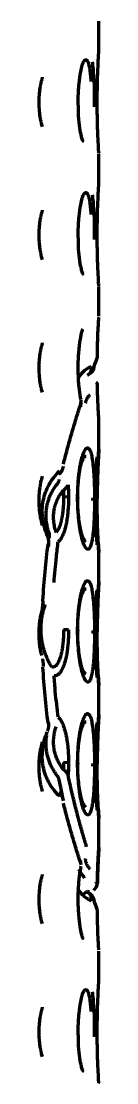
# Model space of a CAD drawing. Header units: inches. Extents: x -3022 to 7311, y 343 to 5680.
# Drawn here: x 822.08 to 823.66, y 3002.96 to 3030.93 of the extents above; entities that cross this region are included whole.
import ezdxf

# ---------------------------------------------------------------- set-up
doc = ezdxf.new("R2010")
doc.units = ezdxf.units.IN

msp = doc.modelspace()

# ---------------------------------------------------------------- linework, layer by layer
at = {"linetype": 'Continuous', "lineweight": 70}
for p, q in [((823.658, 3030.16), (823.658, 3030.931)), ((823.656, 3030.122), (823.658, 3030.16)), ((823.656, 3030.116), (823.657, 3030.128)), ((823.658, 3026.66), (823.658, 3027.431)), ((823.656, 3026.622), (823.658, 3026.66)), ((823.656, 3026.616), (823.657, 3026.628)), ((823.658, 3023.16), (823.658, 3023.931)), ((823.56, 3021.904), (823.616, 3022.062)), ((823.526, 3021.776), (823.53, 3021.786)), ((823.529, 3021.784), (823.543, 3021.87)), ((823.174, 3020.779), (823.199, 3020.89)), ((823.179, 3020.778), (823.185, 3020.854)), ((823.185, 3020.854), (823.188, 3020.948)), ((823.656, 3020.456), (823.656, 3020.473)), ((823.658, 3019.659), (823.658, 3020.43)), ((823.657, 3019.639), (823.658, 3019.659)), ((822.608, 3018.992), (822.622, 3019.081)), ((822.859, 3018.392), (822.728, 3018.396)), ((823.543, 3018.332), (823.463, 3018.336)), ((822.306, 3017.373), (822.299, 3017.383)), ((822.338, 3017.13), (822.323, 3017.164)), ((823.658, 3016.93), (823.657, 3016.951)), ((823.658, 3016.16), (823.658, 3016.93)), ((823.657, 3016.14), (823.658, 3016.16)), ((822.859, 3014.893), (822.728, 3014.896)), ((823.543, 3014.833), (823.463, 3014.836)), ((823.658, 3013.431), (823.657, 3013.451)), ((823.658, 3012.66), (823.658, 3013.431)), ((822.323, 3012.427), (822.338, 3012.46)), ((823.657, 3012.64), (823.658, 3012.66)), ((822.859, 3011.393), (822.728, 3011.397)), ((823.543, 3011.333), (823.463, 3011.337)), ((822.622, 3010.509), (822.608, 3010.599)), ((823.658, 3009.931), (823.657, 3009.952)), ((823.658, 3009.161), (823.658, 3009.931)), ((823.656, 3009.118), (823.655, 3009.106)), ((823.656, 3009.118), (823.656, 3009.141)), ((823.194, 3008.705), (823.174, 3008.812)), ((823.185, 3008.737), (823.179, 3008.813)), ((823.229, 3008.429), (823.129, 3008.579)), ((823.183, 3008.644), (823.19, 3008.673)), ((823.332, 3007.991), (823.218, 3007.903)), ((823.543, 3007.72), (823.53, 3007.805)), ((823.616, 3007.529), (823.56, 3007.686)), ((823.658, 3005.66), (823.658, 3006.431)), ((823.656, 3005.622), (823.658, 3005.66)), ((823.656, 3005.616), (823.657, 3005.628))]:
    msp.add_line(p, q, dxfattribs=at)
for centre, major_axis, ratio, start_param, end_param in [((823.254, 3021.837), (-0.106, 0.227), 0.805237, 3.143468, 4.33809), ((822.614, 3018.374), (0.5, 0), 0.017627, 6.047334, 6.523539), ((822.614, 3014.875), (0.5, 0), 0.017627, 6.047334, 6.523539), ((822.614, 3011.375), (0.5, 0), 0.017627, 6.047334, 6.523539), ((823.369, 3008.231), (0.233, 0.089), 0.984795, 5.022581, 5.910956), ((823.254, 3007.754), (-0.106, -0.227), 0.805237, 1.945096, 3.138722)]:
    msp.add_ellipse(centre, major_axis=major_axis, ratio=ratio, start_param=start_param, end_param=end_param, dxfattribs=at)
for points, knots in [([(823.657, 3027.463), (823.657, 3027.463), (823.656, 3027.467), (823.654, 3027.503), (823.645, 3027.662), (823.629, 3027.992), (823.616, 3028.444), (823.614, 3028.961), (823.624, 3029.452), (823.64, 3029.839), (823.651, 3030.039), (823.655, 3030.105), (823.656, 3030.115), (823.656, 3030.116)], [0, 0, 0, 0, 0.010183, 0.070351, 0.180646, 0.300593, 0.425928, 0.557827, 0.693585, 0.815302, 0.931069, 0.992468, 1, 1, 1, 1]), ([(823.12, 3028.646), (823.116, 3028.714), (823.11, 3028.929), (823.131, 3029.276), (823.173, 3029.588), (823.214, 3029.76), (823.235, 3029.819), (823.239, 3029.826), (823.239, 3029.826)], [0, 0, 0, 0, 0.131178, 0.418189, 0.657493, 0.839491, 0.956498, 1, 1, 1, 1]), ([(823.236, 3029.82), (823.237, 3029.822), (823.238, 3029.824), (823.252, 3029.856), (823.264, 3029.878), (823.284, 3029.901), (823.29, 3029.907), (823.303, 3029.914), (823.309, 3029.916), (823.319, 3029.916), (823.322, 3029.916), (823.328, 3029.914), (823.331, 3029.912), (823.34, 3029.906), (823.351, 3029.895), (823.362, 3029.876), (823.37, 3029.859), (823.372, 3029.852), (823.377, 3029.839), (823.38, 3029.832), (823.391, 3029.795), (823.4, 3029.759), (823.41, 3029.706), (823.412, 3029.695), (823.415, 3029.673), (823.417, 3029.661), (823.422, 3029.625), (823.425, 3029.6), (823.434, 3029.521), (823.44, 3029.464), (823.445, 3029.388), (823.446, 3029.373), (823.447, 3029.352), (823.448, 3029.348), (823.448, 3029.343)], [0, 0, 0, 0, 0.008591, 0.008591, 0.143881, 0.143881, 0.211527, 0.211527, 0.279172, 0.279172, 0.312995, 0.312995, 0.346817, 0.346817, 0.414463, 0.482108, 0.482108, 0.51593, 0.51593, 0.549753, 0.549753, 0.685044, 0.685044, 0.718866, 0.718866, 0.752689, 0.752689, 0.820334, 0.820334, 0.955625, 0.955625, 0.989447, 0.989447, 1, 1, 1, 1]), ([(822.085, 3028.795), (822.085, 3028.827), (822.085, 3028.859), (822.088, 3028.923), (822.089, 3028.955), (822.096, 3029.048), (822.103, 3029.109), (822.116, 3029.198), (822.121, 3029.227), (822.132, 3029.285), (822.144, 3029.34), (822.158, 3029.392), (822.169, 3029.43), (822.173, 3029.442), (822.176, 3029.454)], [0, 0, 0, 0, 0.133672, 0.133672, 0.267344, 0.267344, 0.534688, 0.534688, 0.66836, 0.66836, 0.802032, 0.935704, 0.935704, 1, 1, 1, 1]), ([(823.543, 3028.677), (823.544, 3028.724), (823.549, 3028.96), (823.545, 3029.254), (823.528, 3029.44), (823.525, 3029.464)], [0, 0, 0, 0, 0.175328, 0.891133, 1, 1, 1, 1]), ([(822.173, 3028.148), (822.163, 3028.181), (822.153, 3028.215), (822.141, 3028.265), (822.138, 3028.279), (822.132, 3028.307), (822.129, 3028.321), (822.121, 3028.364), (822.116, 3028.393), (822.103, 3028.482), (822.096, 3028.542), (822.089, 3028.636), (822.088, 3028.668), (822.085, 3028.732), (822.085, 3028.763), (822.085, 3028.795)], [0, 0, 0, 0, 0.182784, 0.182784, 0.250885, 0.250885, 0.318987, 0.318987, 0.455189, 0.455189, 0.727595, 0.727595, 0.863797, 0.863797, 1, 1, 1, 1]), ([(823.237, 3027.768), (823.237, 3027.768), (823.238, 3027.767), (823.222, 3027.808), (823.194, 3027.909), (823.155, 3028.12), (823.125, 3028.382), (823.12, 3028.572), (823.12, 3028.646)], [0, 0, 0, 0, 0.016778, 0.130118, 0.295745, 0.532032, 0.825813, 1, 1, 1, 1]), ([(823.236, 3026.32), (823.237, 3026.322), (823.238, 3026.324), (823.252, 3026.356), (823.264, 3026.378), (823.284, 3026.401), (823.29, 3026.407), (823.303, 3026.414), (823.309, 3026.416), (823.319, 3026.416), (823.322, 3026.416), (823.328, 3026.414), (823.331, 3026.412), (823.34, 3026.406), (823.351, 3026.395), (823.362, 3026.376), (823.37, 3026.359), (823.372, 3026.352), (823.377, 3026.339), (823.38, 3026.332), (823.391, 3026.295), (823.4, 3026.259), (823.41, 3026.206), (823.412, 3026.195), (823.415, 3026.173), (823.417, 3026.161), (823.422, 3026.125), (823.425, 3026.1), (823.434, 3026.021), (823.44, 3025.964), (823.445, 3025.888), (823.446, 3025.873), (823.447, 3025.852), (823.448, 3025.848), (823.448, 3025.843)], [0, 0, 0, 0, 0.008591, 0.008591, 0.143881, 0.143881, 0.211527, 0.211527, 0.279172, 0.279172, 0.312995, 0.312995, 0.346817, 0.346817, 0.414463, 0.482108, 0.482108, 0.51593, 0.51593, 0.549753, 0.549753, 0.685044, 0.685044, 0.718866, 0.718866, 0.752689, 0.752689, 0.820334, 0.820334, 0.955625, 0.955625, 0.989447, 0.989447, 1, 1, 1, 1]), ([(823.657, 3023.963), (823.657, 3023.963), (823.656, 3023.967), (823.654, 3024.003), (823.645, 3024.162), (823.629, 3024.492), (823.616, 3024.944), (823.614, 3025.461), (823.624, 3025.952), (823.64, 3026.339), (823.651, 3026.539), (823.655, 3026.605), (823.656, 3026.615), (823.656, 3026.616)], [0, 0, 0, 0, 0.010183, 0.070351, 0.180646, 0.300593, 0.425928, 0.557826, 0.693584, 0.815302, 0.931069, 0.992468, 1, 1, 1, 1]), ([(823.12, 3025.146), (823.116, 3025.214), (823.11, 3025.429), (823.131, 3025.776), (823.173, 3026.088), (823.214, 3026.26), (823.235, 3026.319), (823.239, 3026.326), (823.239, 3026.326)], [0, 0, 0, 0, 0.131178, 0.418189, 0.657493, 0.839491, 0.956498, 1, 1, 1, 1]), ([(822.085, 3025.295), (822.085, 3025.327), (822.085, 3025.359), (822.088, 3025.423), (822.089, 3025.455), (822.096, 3025.548), (822.103, 3025.609), (822.116, 3025.698), (822.121, 3025.727), (822.132, 3025.785), (822.144, 3025.84), (822.158, 3025.892), (822.169, 3025.93), (822.173, 3025.942), (822.176, 3025.954)], [0, 0, 0, 0, 0.133672, 0.133672, 0.267344, 0.267344, 0.534688, 0.534688, 0.66836, 0.66836, 0.802032, 0.935704, 0.935704, 1, 1, 1, 1]), ([(823.543, 3025.177), (823.544, 3025.224), (823.549, 3025.46), (823.545, 3025.754), (823.528, 3025.94), (823.525, 3025.964)], [0, 0, 0, 0, 0.175328, 0.891133, 1, 1, 1, 1]), ([(822.173, 3024.648), (822.163, 3024.681), (822.153, 3024.715), (822.141, 3024.765), (822.138, 3024.779), (822.132, 3024.807), (822.129, 3024.821), (822.121, 3024.864), (822.116, 3024.893), (822.103, 3024.982), (822.096, 3025.042), (822.089, 3025.136), (822.088, 3025.168), (822.085, 3025.232), (822.085, 3025.263), (822.085, 3025.295)], [0, 0, 0, 0, 0.182784, 0.182784, 0.250885, 0.250885, 0.318987, 0.318987, 0.455189, 0.455189, 0.727595, 0.727595, 0.863797, 0.863797, 1, 1, 1, 1]), ([(823.237, 3024.268), (823.237, 3024.268), (823.238, 3024.267), (823.222, 3024.308), (823.194, 3024.409), (823.155, 3024.62), (823.125, 3024.882), (823.12, 3025.072), (823.12, 3025.146)], [0, 0, 0, 0, 0.016778, 0.130118, 0.295745, 0.532032, 0.825813, 1, 1, 1, 1]), ([(823.619, 3022.075), (823.619, 3022.168), (823.622, 3022.427), (823.637, 3022.78), (823.652, 3023.05), (823.656, 3023.123), (823.657, 3023.128), (823.657, 3023.128)], [0, 0, 0, 0, 0.157602, 0.463004, 0.724495, 0.976309, 1, 1, 1, 1]), ([(823.188, 3020.953), (823.183, 3020.974), (823.164, 3021.066), (823.131, 3021.314), (823.109, 3021.698), (823.118, 3022.122), (823.156, 3022.481), (823.198, 3022.703), (823.23, 3022.804), (823.235, 3022.817), (823.236, 3022.818)], [0, 0, 0, 0, 0.045905, 0.189694, 0.363312, 0.553981, 0.726181, 0.86726, 0.961201, 1, 1, 1, 1]), ([(822.085, 3021.795), (822.085, 3021.827), (822.085, 3021.859), (822.088, 3021.923), (822.089, 3021.955), (822.096, 3022.048), (822.103, 3022.109), (822.116, 3022.198), (822.121, 3022.227), (822.132, 3022.285), (822.144, 3022.34), (822.158, 3022.392), (822.169, 3022.43), (822.173, 3022.442), (822.176, 3022.454)], [0, 0, 0, 0, 0.133672, 0.133672, 0.267344, 0.267344, 0.534688, 0.534688, 0.66836, 0.66836, 0.802032, 0.935704, 0.935704, 1, 1, 1, 1]), ([(822.173, 3021.148), (822.163, 3021.181), (822.153, 3021.215), (822.141, 3021.265), (822.138, 3021.279), (822.132, 3021.307), (822.129, 3021.321), (822.121, 3021.364), (822.116, 3021.393), (822.103, 3021.482), (822.096, 3021.542), (822.089, 3021.636), (822.088, 3021.668), (822.085, 3021.732), (822.085, 3021.763), (822.085, 3021.795)], [0, 0, 0, 0, 0.182784, 0.182784, 0.250885, 0.250885, 0.318987, 0.318987, 0.455189, 0.455189, 0.727595, 0.727595, 0.863797, 0.863797, 1, 1, 1, 1]), ([(823.389, 3021.795), (823.35, 3021.774), (823.28, 3021.727), (823.225, 3021.675), (823.176, 3021.619), (823.155, 3021.59), (823.132, 3021.548), (823.127, 3021.538), (823.123, 3021.527)], [0, 0, 0, 0, 0.300967, 0.601934, 0.601934, 0.902901, 0.902901, 1, 1, 1, 1]), ([(823.36, 3021.612), (823.399, 3021.627), (823.458, 3021.67), (823.518, 3021.74), (823.527, 3021.781), (823.527, 3021.784)], [0, 0, 0, 0, 0.512303, 0.960909, 1, 1, 1, 1]), ([(823.619, 3021.36), (823.621, 3021.369), (823.619, 3021.378), (823.606, 3021.396), (823.595, 3021.405), (823.58, 3021.413)], [0, 0, 0, 0, 0.5, 0.5, 1, 1, 1, 1]), ([(823.31, 3020.871), (823.311, 3020.881), (823.315, 3020.9), (823.322, 3020.927), (823.332, 3020.954), (823.344, 3020.981), (823.36, 3021.008), (823.378, 3021.034), (823.4, 3021.062), (823.42, 3021.082), (823.432, 3021.092)], [0, 0, 0, 0, 0.116141, 0.242406, 0.368672, 0.494938, 0.621203, 0.747469, 0.873734, 1, 1, 1, 1]), ([(822.725, 3019.26), (822.763, 3019.415), (822.802, 3019.564), (822.88, 3019.852), (822.919, 3019.99), (822.997, 3020.255), (823.035, 3020.383), (823.111, 3020.626), (823.148, 3020.743), (823.185, 3020.854)], [0, 0, 0, 0, 0.25, 0.25, 0.5, 0.5, 0.75, 0.75, 1, 1, 1, 1]), ([(823.1, 3018.372), (823.1, 3018.439), (823.102, 3018.565), (823.113, 3018.742), (823.127, 3018.894), (823.145, 3019.023), (823.163, 3019.13), (823.183, 3019.219), (823.203, 3019.294), (823.224, 3019.358), (823.247, 3019.411), (823.272, 3019.452), (823.298, 3019.476), (823.316, 3019.476), (823.325, 3019.472)], [0, 0, 0, 0, 0.112939, 0.215615, 0.309371, 0.394326, 0.471392, 0.542688, 0.610889, 0.678886, 0.749794, 0.827127, 0.914304, 1, 1, 1, 1]), ([(823.612, 3017.14), (823.612, 3017.141), (823.611, 3017.147), (823.61, 3017.173), (823.608, 3017.214), (823.604, 3017.277), (823.599, 3017.368), (823.593, 3017.491), (823.587, 3017.652), (823.581, 3017.852), (823.577, 3018.082), (823.575, 3018.321), (823.577, 3018.547), (823.58, 3018.746), (823.585, 3018.914), (823.59, 3019.051), (823.595, 3019.161), (823.6, 3019.249), (823.603, 3019.319), (823.607, 3019.374), (823.609, 3019.417), (823.611, 3019.445), (823.612, 3019.451), (823.612, 3019.45)], [0, 0, 0, 0, 0.035577, 0.070767, 0.107588, 0.147818, 0.19302, 0.244139, 0.301462, 0.365082, 0.433921, 0.50331, 0.568325, 0.62726, 0.680168, 0.727466, 0.769848, 0.808419, 0.844688, 0.880238, 0.916786, 0.956232, 1, 1, 1, 1]), ([(822.175, 3017.643), (822.167, 3017.666), (822.161, 3017.689), (822.151, 3017.727), (822.147, 3017.742), (822.14, 3017.771), (822.137, 3017.786), (822.121, 3017.862), (822.111, 3017.924), (822.101, 3018.006), (822.099, 3018.023), (822.096, 3018.056), (822.094, 3018.073), (822.09, 3018.124), (822.086, 3018.191), (822.085, 3018.26), (822.085, 3018.329), (822.085, 3018.363), (822.089, 3018.466), (822.095, 3018.533), (822.106, 3018.63), (822.111, 3018.663), (822.121, 3018.726), (822.127, 3018.757), (822.145, 3018.843), (822.158, 3018.896), (822.174, 3018.945)], [0, 0, 0, 0, 0.062236, 0.062236, 0.098695, 0.098695, 0.135154, 0.135154, 0.28099, 0.28099, 0.317449, 0.317449, 0.353908, 0.353908, 0.426827, 0.499745, 0.499745, 0.572663, 0.572663, 0.718499, 0.718499, 0.791418, 0.791418, 0.864336, 0.864336, 1, 1, 1, 1]), ([(822.299, 3017.383), (822.268, 3017.458), (822.242, 3017.535), (822.202, 3017.688), (822.187, 3017.765), (822.176, 3017.863), (822.174, 3017.882), (822.171, 3017.921), (822.17, 3017.941), (822.167, 3017.999), (822.167, 3018.038), (822.171, 3018.153), (822.18, 3018.229), (822.202, 3018.341), (822.21, 3018.378), (822.23, 3018.451), (822.242, 3018.486), (822.28, 3018.591), (822.31, 3018.659), (822.364, 3018.757), (822.384, 3018.789), (822.425, 3018.852), (822.447, 3018.882), (822.516, 3018.972), (822.566, 3019.028), (822.622, 3019.081)], [0, 0, 0, 0, 0.125, 0.125, 0.25, 0.25, 0.28125, 0.28125, 0.3125, 0.3125, 0.375, 0.375, 0.5, 0.5, 0.5625, 0.5625, 0.625, 0.625, 0.75, 0.75, 0.8125, 0.8125, 0.875, 0.875, 1, 1, 1, 1]), ([(823.306, 3017.236), (823.305, 3017.236), (823.292, 3017.242), (823.266, 3017.27), (823.228, 3017.35), (823.19, 3017.477), (823.154, 3017.651), (823.124, 3017.866), (823.104, 3018.112), (823.1, 3018.286), (823.1, 3018.372)], [0, 0, 0, 0, 0.013836, 0.130791, 0.257682, 0.39306, 0.534417, 0.68531, 0.844122, 1, 1, 1, 1]), ([(822.185, 3015.673), (822.198, 3015.929), (822.216, 3016.18), (822.263, 3016.677), (822.291, 3016.922), (822.323, 3017.164)], [0, 0, 0, 0, 0.5, 0.5, 1, 1, 1, 1]), ([(822.332, 3017.098), (822.339, 3017.131), (822.346, 3017.22), (822.335, 3017.318), (822.306, 3017.37), (822.305, 3017.373)], [0, 0, 0, 0, 0.358046, 0.966022, 1, 1, 1, 1]), ([(823.641, 3017.208), (823.641, 3017.208), (823.643, 3017.166), (823.647, 3017.093), (823.652, 3017.016), (823.655, 3016.967), (823.657, 3016.936), (823.658, 3016.929), (823.658, 3016.93)], [0, 0, 0, 0, 0.000063, 0.20005, 0.400038, 0.600025, 0.800013, 1, 1, 1, 1]), ([(823.1, 3014.873), (823.1, 3014.939), (823.102, 3015.066), (823.113, 3015.242), (823.127, 3015.394), (823.145, 3015.523), (823.163, 3015.63), (823.183, 3015.72), (823.203, 3015.795), (823.224, 3015.859), (823.247, 3015.912), (823.272, 3015.953), (823.298, 3015.976), (823.316, 3015.977), (823.325, 3015.973)], [0, 0, 0, 0, 0.112939, 0.215615, 0.309371, 0.394326, 0.471392, 0.542688, 0.610889, 0.678886, 0.749794, 0.827127, 0.914304, 1, 1, 1, 1]), ([(823.612, 3013.641), (823.612, 3013.641), (823.611, 3013.648), (823.61, 3013.673), (823.608, 3013.715), (823.604, 3013.778), (823.599, 3013.868), (823.593, 3013.992), (823.587, 3014.153), (823.581, 3014.353), (823.577, 3014.582), (823.575, 3014.821), (823.577, 3015.048), (823.58, 3015.247), (823.585, 3015.414), (823.59, 3015.551), (823.595, 3015.661), (823.6, 3015.749), (823.603, 3015.819), (823.607, 3015.875), (823.609, 3015.917), (823.611, 3015.945), (823.612, 3015.951), (823.612, 3015.95)], [0, 0, 0, 0, 0.035577, 0.070767, 0.107588, 0.147818, 0.19302, 0.244139, 0.301462, 0.365082, 0.433921, 0.50331, 0.568325, 0.62726, 0.680168, 0.727466, 0.769848, 0.808419, 0.844688, 0.880238, 0.916786, 0.956232, 1, 1, 1, 1]), ([(822.136, 3014.915), (822.136, 3014.923), (822.136, 3014.938), (822.136, 3014.96), (822.137, 3014.982), (822.138, 3015.003), (822.139, 3015.024), (822.14, 3015.045), (822.142, 3015.066), (822.144, 3015.088), (822.146, 3015.11), (822.149, 3015.135), (822.152, 3015.164), (822.157, 3015.197), (822.162, 3015.233), (822.169, 3015.271), (822.177, 3015.311), (822.187, 3015.353), (822.197, 3015.397), (822.21, 3015.444), (822.225, 3015.494), (822.239, 3015.536), (822.248, 3015.56), (822.25, 3015.565)], [0, 0, 0, 0, 0.049311, 0.098621, 0.147932, 0.197243, 0.246553, 0.295864, 0.345175, 0.394485, 0.443796, 0.493107, 0.542417, 0.591728, 0.641038, 0.690349, 0.73966, 0.78897, 0.838281, 0.887592, 0.936902, 0.986213, 1, 1, 1, 1]), ([(822.152, 3015.369), (822.166, 3015.418), (822.176, 3015.468), (822.188, 3015.569), (822.19, 3015.621), (822.185, 3015.673)], [0, 0, 0, 0, 0.5, 0.5, 1, 1, 1, 1]), ([(822.152, 3014.222), (822.147, 3014.243), (822.142, 3014.265), (822.132, 3014.309), (822.127, 3014.331), (822.115, 3014.4), (822.108, 3014.447), (822.099, 3014.519), (822.097, 3014.544), (822.092, 3014.593), (822.091, 3014.618), (822.086, 3014.693), (822.085, 3014.744), (822.085, 3014.82), (822.085, 3014.846), (822.087, 3014.896), (822.088, 3014.922), (822.092, 3014.997), (822.096, 3015.046), (822.105, 3015.119), (822.108, 3015.143), (822.115, 3015.191), (822.119, 3015.214), (822.132, 3015.283), (822.141, 3015.327), (822.152, 3015.369)], [0, 0, 0, 0, 0.0625, 0.0625, 0.125, 0.125, 0.25, 0.25, 0.3125, 0.3125, 0.375, 0.375, 0.5, 0.5, 0.5625, 0.5625, 0.625, 0.625, 0.75, 0.75, 0.8125, 0.8125, 0.875, 0.875, 1, 1, 1, 1]), ([(823.306, 3013.736), (823.305, 3013.737), (823.292, 3013.743), (823.266, 3013.77), (823.228, 3013.851), (823.19, 3013.978), (823.154, 3014.151), (823.124, 3014.367), (823.104, 3014.613), (823.1, 3014.787), (823.1, 3014.873)], [0, 0, 0, 0, 0.013836, 0.130791, 0.257682, 0.39306, 0.534417, 0.68531, 0.844122, 1, 1, 1, 1]), ([(822.323, 3012.427), (822.291, 3012.669), (822.263, 3012.914), (822.216, 3013.41), (822.198, 3013.662), (822.185, 3013.917)], [0, 0, 0, 0, 0.5, 0.5, 1, 1, 1, 1]), ([(823.1, 3011.373), (823.1, 3011.44), (823.102, 3011.566), (823.113, 3011.743), (823.127, 3011.895), (823.145, 3012.024), (823.163, 3012.131), (823.183, 3012.22), (823.203, 3012.296), (823.224, 3012.359), (823.247, 3012.412), (823.272, 3012.454), (823.298, 3012.477), (823.316, 3012.477), (823.325, 3012.474)], [0, 0, 0, 0, 0.112939, 0.215615, 0.309371, 0.394326, 0.471392, 0.542688, 0.610889, 0.678886, 0.749794, 0.827127, 0.914304, 1, 1, 1, 1]), ([(823.612, 3010.141), (823.612, 3010.142), (823.611, 3010.148), (823.61, 3010.174), (823.608, 3010.216), (823.604, 3010.279), (823.599, 3010.369), (823.593, 3010.492), (823.587, 3010.653), (823.581, 3010.853), (823.577, 3011.083), (823.575, 3011.322), (823.577, 3011.548), (823.58, 3011.747), (823.585, 3011.915), (823.59, 3012.052), (823.595, 3012.162), (823.6, 3012.25), (823.603, 3012.32), (823.607, 3012.375), (823.609, 3012.418), (823.611, 3012.446), (823.612, 3012.452), (823.612, 3012.451)], [0, 0, 0, 0, 0.035577, 0.070767, 0.107588, 0.147818, 0.19302, 0.244139, 0.301462, 0.365082, 0.433921, 0.50331, 0.568325, 0.62726, 0.680168, 0.727466, 0.769848, 0.808419, 0.844688, 0.880238, 0.916786, 0.956232, 1, 1, 1, 1]), ([(822.622, 3010.509), (822.608, 3010.523), (822.594, 3010.536), (822.568, 3010.564), (822.555, 3010.578), (822.517, 3010.62), (822.493, 3010.649), (822.424, 3010.738), (822.383, 3010.8), (822.329, 3010.897), (822.313, 3010.931), (822.282, 3010.998), (822.267, 3011.033), (822.229, 3011.139), (822.209, 3011.212), (822.187, 3011.324), (822.181, 3011.362), (822.173, 3011.438), (822.17, 3011.476), (822.166, 3011.59), (822.169, 3011.667), (822.18, 3011.764), (822.182, 3011.784), (822.188, 3011.823), (822.192, 3011.842), (822.203, 3011.901), (822.211, 3011.94), (822.242, 3012.056), (822.268, 3012.133), (822.299, 3012.208)], [0, 0, 0, 0, 0.03125, 0.03125, 0.0625, 0.0625, 0.125, 0.125, 0.25, 0.25, 0.3125, 0.3125, 0.375, 0.375, 0.5, 0.5, 0.5625, 0.5625, 0.625, 0.625, 0.75, 0.75, 0.78125, 0.78125, 0.8125, 0.8125, 0.875, 0.875, 1, 1, 1, 1]), ([(822.558, 3011.061), (822.539, 3011.084), (822.505, 3011.131), (822.461, 3011.199), (822.426, 3011.261), (822.398, 3011.317), (822.375, 3011.368), (822.355, 3011.418), (822.337, 3011.47), (822.32, 3011.523), (822.306, 3011.577), (822.294, 3011.63), (822.285, 3011.683), (822.278, 3011.733), (822.273, 3011.781), (822.27, 3011.828), (822.269, 3011.875), (822.269, 3011.922), (822.27, 3011.97), (822.274, 3012.017), (822.278, 3012.064), (822.283, 3012.102), (822.287, 3012.124), (822.287, 3012.128)], [0, 0, 0, 0, 0.049346, 0.098692, 0.148038, 0.197385, 0.246731, 0.296077, 0.345423, 0.394769, 0.444115, 0.493462, 0.542808, 0.592154, 0.6415, 0.690846, 0.740192, 0.789539, 0.838885, 0.888231, 0.937577, 0.986923, 1, 1, 1, 1]), ([(822.175, 3010.641), (822.168, 3010.665), (822.161, 3010.69), (822.147, 3010.743), (822.133, 3010.801), (822.121, 3010.863), (822.111, 3010.926), (822.106, 3010.959), (822.095, 3011.057), (822.089, 3011.124), (822.085, 3011.226), (822.085, 3011.261), (822.085, 3011.33), (822.085, 3011.364), (822.089, 3011.466), (822.095, 3011.533), (822.106, 3011.631), (822.111, 3011.664), (822.121, 3011.727), (822.127, 3011.758), (822.137, 3011.804), (822.14, 3011.819), (822.147, 3011.848), (822.157, 3011.887), (822.167, 3011.924), (822.174, 3011.946)], [0, 0, 0, 0, 0.065277, 0.065277, 0.138049, 0.210821, 0.210821, 0.283593, 0.283593, 0.429138, 0.429138, 0.50191, 0.50191, 0.574683, 0.574683, 0.720227, 0.720227, 0.792999, 0.792999, 0.865772, 0.865772, 0.902158, 0.902158, 0.938544, 1, 1, 1, 1]), ([(823.306, 3010.237), (823.305, 3010.238), (823.292, 3010.244), (823.266, 3010.271), (823.228, 3010.351), (823.19, 3010.478), (823.154, 3010.652), (823.124, 3010.867), (823.104, 3011.113), (823.1, 3011.287), (823.1, 3011.373)], [0, 0, 0, 0, 0.013836, 0.130791, 0.257682, 0.39306, 0.534417, 0.68531, 0.844122, 1, 1, 1, 1]), ([(822.727, 3010.41), (822.722, 3010.432), (822.685, 3010.6), (822.648, 3010.776), (822.616, 3010.933)], [0, 0, 0, 0, 0.128184, 1, 1, 1, 1]), ([(822.723, 3010.388), (822.72, 3010.414), (822.702, 3010.488), (822.653, 3010.558), (822.611, 3010.595), (822.608, 3010.598)], [0, 0, 0, 0, 0.315019, 0.945968, 1, 1, 1, 1]), ([(823.185, 3008.737), (823.148, 3008.848), (823.111, 3008.965), (823.035, 3009.208), (822.997, 3009.335), (822.919, 3009.601), (822.88, 3009.739), (822.802, 3010.026), (822.763, 3010.176), (822.725, 3010.331)], [0, 0, 0, 0, 0.25, 0.25, 0.5, 0.5, 0.75, 0.75, 1, 1, 1, 1]), ([(823.432, 3008.59), (823.423, 3008.599), (823.407, 3008.616), (823.386, 3008.643), (823.367, 3008.671), (823.351, 3008.699), (823.337, 3008.727), (823.326, 3008.756), (823.318, 3008.786), (823.311, 3008.819), (823.308, 3008.847), (823.307, 3008.863), (823.307, 3008.867)], [0, 0, 0, 0, 0.106838, 0.213675, 0.320513, 0.42735, 0.534188, 0.641026, 0.747863, 0.854701, 0.961538, 1, 1, 1, 1]), ([(823.238, 3006.767), (823.238, 3006.767), (823.239, 3006.765), (823.225, 3006.799), (823.198, 3006.893), (823.16, 3007.087), (823.124, 3007.395), (823.108, 3007.805), (823.125, 3008.218), (823.16, 3008.506), (823.182, 3008.608), (823.187, 3008.629)], [0, 0, 0, 0, 0.004465, 0.064645, 0.150704, 0.266527, 0.418687, 0.596718, 0.788307, 0.95327, 1, 1, 1, 1]), ([(822.085, 3007.795), (822.085, 3007.827), (822.085, 3007.859), (822.088, 3007.923), (822.089, 3007.955), (822.096, 3008.048), (822.103, 3008.109), (822.116, 3008.198), (822.121, 3008.227), (822.132, 3008.285), (822.144, 3008.34), (822.158, 3008.392), (822.169, 3008.43), (822.173, 3008.442), (822.176, 3008.454)], [0, 0, 0, 0, 0.133672, 0.133672, 0.267344, 0.267344, 0.534688, 0.534688, 0.66836, 0.66836, 0.802032, 0.935704, 0.935704, 1, 1, 1, 1]), ([(823.58, 3008.213), (823.595, 3008.223), (823.606, 3008.233), (823.619, 3008.253), (823.621, 3008.264), (823.619, 3008.274)], [0, 0, 0, 0, 0.5, 0.5, 1, 1, 1, 1]), ([(823.619, 3008.231), (823.621, 3008.222), (823.619, 3008.213), (823.606, 3008.195), (823.595, 3008.186), (823.58, 3008.178)], [0, 0, 0, 0, 0.5, 0.5, 1, 1, 1, 1]), ([(823.388, 3007.796), (823.349, 3007.818), (823.279, 3007.864), (823.196, 3007.943), (823.155, 3008.002), (823.129, 3008.048), (823.122, 3008.064), (823.115, 3008.082), (823.114, 3008.082), (823.114, 3008.083)], [0, 0, 0, 0, 0.284091, 0.568182, 0.852273, 0.852273, 0.994318, 0.994318, 1, 1, 1, 1]), ([(823.525, 3007.804), (823.522, 3007.819), (823.509, 3007.858), (823.464, 3007.912), (823.411, 3007.955), (823.374, 3007.972), (823.359, 3007.978)], [0, 0, 0, 0, 0.167405, 0.479942, 0.80517, 1, 1, 1, 1]), ([(822.173, 3007.148), (822.163, 3007.181), (822.153, 3007.215), (822.141, 3007.265), (822.138, 3007.279), (822.132, 3007.307), (822.129, 3007.321), (822.121, 3007.364), (822.116, 3007.393), (822.103, 3007.482), (822.096, 3007.542), (822.089, 3007.636), (822.088, 3007.668), (822.085, 3007.732), (822.085, 3007.763), (822.085, 3007.795)], [0, 0, 0, 0, 0.182784, 0.182784, 0.250885, 0.250885, 0.318987, 0.318987, 0.455189, 0.455189, 0.727595, 0.727595, 0.863797, 0.863797, 1, 1, 1, 1]), ([(823.616, 3007.529), (823.606, 3007.553), (823.596, 3007.581), (823.571, 3007.645), (823.558, 3007.681), (823.543, 3007.72)], [0, 0, 0, 0, 0.5, 0.5, 1, 1, 1, 1]), ([(823.657, 3006.462), (823.656, 3006.464), (823.653, 3006.521), (823.639, 3006.777), (823.625, 3007.093), (823.621, 3007.321), (823.62, 3007.405)], [0, 0, 0, 0, 0.28298, 0.562894, 0.84839, 1, 1, 1, 1]), ([(823.236, 3005.32), (823.237, 3005.322), (823.238, 3005.324), (823.252, 3005.356), (823.264, 3005.378), (823.284, 3005.401), (823.29, 3005.407), (823.303, 3005.414), (823.309, 3005.416), (823.319, 3005.416), (823.322, 3005.416), (823.328, 3005.414), (823.331, 3005.412), (823.34, 3005.406), (823.351, 3005.395), (823.362, 3005.376), (823.37, 3005.359), (823.372, 3005.352), (823.377, 3005.339), (823.38, 3005.332), (823.391, 3005.295), (823.4, 3005.259), (823.41, 3005.206), (823.412, 3005.195), (823.415, 3005.173), (823.417, 3005.161), (823.422, 3005.125), (823.425, 3005.1), (823.434, 3005.021), (823.44, 3004.964), (823.445, 3004.888), (823.446, 3004.873), (823.447, 3004.852), (823.448, 3004.848), (823.448, 3004.843)], [0, 0, 0, 0, 0.008591, 0.008591, 0.143881, 0.143881, 0.211527, 0.211527, 0.279172, 0.279172, 0.312995, 0.312995, 0.346817, 0.346817, 0.414463, 0.482108, 0.482108, 0.51593, 0.51593, 0.549753, 0.549753, 0.685044, 0.685044, 0.718866, 0.718866, 0.752689, 0.752689, 0.820334, 0.820334, 0.955625, 0.955625, 0.989447, 0.989447, 1, 1, 1, 1]), ([(823.657, 3002.963), (823.657, 3002.963), (823.656, 3002.967), (823.654, 3003.003), (823.645, 3003.162), (823.629, 3003.492), (823.616, 3003.944), (823.614, 3004.461), (823.624, 3004.952), (823.64, 3005.339), (823.651, 3005.539), (823.655, 3005.605), (823.656, 3005.615), (823.656, 3005.616)], [0, 0, 0, 0, 0.010183, 0.070351, 0.180646, 0.300593, 0.425928, 0.557827, 0.693585, 0.815302, 0.931069, 0.992468, 1, 1, 1, 1]), ([(823.12, 3004.146), (823.116, 3004.214), (823.11, 3004.429), (823.131, 3004.776), (823.173, 3005.088), (823.214, 3005.26), (823.235, 3005.319), (823.239, 3005.326), (823.239, 3005.326)], [0, 0, 0, 0, 0.131178, 0.418189, 0.657493, 0.839491, 0.956498, 1, 1, 1, 1]), ([(822.085, 3004.295), (822.085, 3004.327), (822.085, 3004.359), (822.088, 3004.423), (822.089, 3004.455), (822.096, 3004.548), (822.103, 3004.609), (822.116, 3004.698), (822.121, 3004.727), (822.132, 3004.785), (822.144, 3004.84), (822.158, 3004.892), (822.169, 3004.93), (822.173, 3004.942), (822.176, 3004.954)], [0, 0, 0, 0, 0.133672, 0.133672, 0.267344, 0.267344, 0.534688, 0.534688, 0.66836, 0.66836, 0.802032, 0.935704, 0.935704, 1, 1, 1, 1]), ([(823.543, 3004.177), (823.544, 3004.224), (823.549, 3004.46), (823.545, 3004.754), (823.528, 3004.94), (823.525, 3004.964)], [0, 0, 0, 0, 0.175328, 0.891133, 1, 1, 1, 1]), ([(822.173, 3003.648), (822.163, 3003.681), (822.153, 3003.715), (822.141, 3003.765), (822.138, 3003.779), (822.132, 3003.807), (822.129, 3003.821), (822.121, 3003.864), (822.116, 3003.893), (822.103, 3003.982), (822.096, 3004.042), (822.089, 3004.136), (822.088, 3004.168), (822.085, 3004.232), (822.085, 3004.263), (822.085, 3004.295)], [0, 0, 0, 0, 0.182784, 0.182784, 0.250885, 0.250885, 0.318987, 0.318987, 0.455189, 0.455189, 0.727595, 0.727595, 0.863797, 0.863797, 1, 1, 1, 1]), ([(823.237, 3003.268), (823.237, 3003.268), (823.238, 3003.267), (823.222, 3003.308), (823.194, 3003.409), (823.155, 3003.62), (823.125, 3003.882), (823.12, 3004.072), (823.12, 3004.146)], [0, 0, 0, 0, 0.016778, 0.130118, 0.295745, 0.532032, 0.825813, 1, 1, 1, 1])]:
    msp.add_open_spline(points, degree=3, knots=knots, dxfattribs=at)
for points, degree in [([(823.525, 3029.464), (823.523, 3029.605), (823.507, 3029.739), (823.492, 3029.857)], 3), ([(823.616, 3028.977), (823.617, 3029.049), (823.618, 3029.118), (823.619, 3029.185)], 3), ([(823.656, 3027.469), (823.656, 3027.468), (823.656, 3027.467)], 2), ([(823.525, 3025.964), (823.523, 3026.105), (823.507, 3026.239), (823.492, 3026.357)], 3), ([(823.616, 3025.477), (823.617, 3025.549), (823.618, 3025.618), (823.619, 3025.685)], 3), ([(823.656, 3023.969), (823.656, 3023.968), (823.656, 3023.967)], 2), ([(823.619, 3022.136), (823.62, 3022.213), (823.621, 3022.287), (823.623, 3022.358)], 3), ([(823.543, 3021.87), (823.573, 3021.95), (823.597, 3022.014), (823.616, 3022.062)], 3), ([(823.618, 3022.061), (823.619, 3022.075)], 1), ([(823.463, 3021.834), (823.437, 3021.822), (823.412, 3021.809), (823.389, 3021.796)], 3), ([(823.658, 3020.43), (823.658, 3020.431), (823.657, 3020.436), (823.656, 3020.457), (823.654, 3020.49), (823.652, 3020.538), (823.648, 3020.605), (823.643, 3020.694), (823.637, 3020.812), (823.631, 3020.96), (823.624, 3021.142), (823.621, 3021.284), (823.619, 3021.36)], 3), ([(823.099, 3018.376), (823.099, 3018.46), (823.103, 3018.617), (823.116, 3018.825), (823.134, 3019.006), (823.155, 3019.158), (823.178, 3019.283), (823.201, 3019.387), (823.225, 3019.474), (823.25, 3019.549), (823.278, 3019.611), (823.308, 3019.66), (823.341, 3019.69), (823.378, 3019.691), (823.417, 3019.648), (823.453, 3019.554), (823.485, 3019.402), (823.51, 3019.199), (823.529, 3018.943), (823.541, 3018.637), (823.543, 3018.435), (823.543, 3018.332)], 3), ([(823.658, 3016.93), (823.658, 3016.931), (823.657, 3016.939), (823.656, 3016.968), (823.653, 3017.016), (823.649, 3017.088), (823.643, 3017.192), (823.636, 3017.336), (823.628, 3017.525), (823.621, 3017.762), (823.615, 3018.042), (823.613, 3018.336), (823.615, 3018.606), (823.62, 3018.84), (823.626, 3019.036), (823.632, 3019.196), (823.638, 3019.324), (823.643, 3019.425), (823.648, 3019.505), (823.652, 3019.57), (823.655, 3019.619), (823.657, 3019.653), (823.658, 3019.661), (823.658, 3019.659)], 3), ([(823.658, 3019.659), (823.658, 3019.659), (823.657, 3019.651), (823.656, 3019.625), (823.653, 3019.582), (823.65, 3019.517), (823.645, 3019.423), (823.638, 3019.295), (823.631, 3019.128), (823.623, 3018.919), (823.617, 3018.66), (823.615, 3018.457), (823.614, 3018.354)], 3), ([(822.603, 3018.997), (822.703, 3019.076), (822.727, 3019.202)], 2), ([(822.558, 3018.734), (822.564, 3018.742), (822.577, 3018.76), (822.593, 3018.789), (822.606, 3018.821), (822.613, 3018.845), (822.616, 3018.858)], 3), ([(822.347, 3017.447), (822.337, 3017.477), (822.319, 3017.535), (822.299, 3017.617), (822.285, 3017.696), (822.276, 3017.765), (822.271, 3017.826), (822.269, 3017.881), (822.269, 3017.934), (822.271, 3017.988), (822.275, 3018.042), (822.281, 3018.096), (822.289, 3018.147), (822.299, 3018.197), (822.31, 3018.245), (822.323, 3018.29), (822.337, 3018.334), (822.352, 3018.376), (822.369, 3018.419), (822.387, 3018.461), (822.406, 3018.5), (822.427, 3018.539), (822.451, 3018.581), (822.48, 3018.628), (822.515, 3018.678), (822.542, 3018.715), (822.558, 3018.734)], 3), ([(822.535, 3017.462), (822.526, 3017.488), (822.51, 3017.539), (822.492, 3017.61), (822.48, 3017.677), (822.472, 3017.737), (822.467, 3017.79), (822.465, 3017.838), (822.465, 3017.884), (822.466, 3017.93), (822.47, 3017.977), (822.476, 3018.023), (822.483, 3018.068), (822.492, 3018.111), (822.502, 3018.152), (822.513, 3018.191), (822.526, 3018.229), (822.539, 3018.266), (822.555, 3018.302), (822.571, 3018.338), (822.588, 3018.372), (822.606, 3018.406), (822.628, 3018.442), (822.654, 3018.483), (822.685, 3018.527), (822.71, 3018.558), (822.724, 3018.574)], 3), ([(822.724, 3018.574), (822.738, 3018.583), (822.764, 3018.602), (822.797, 3018.633), (822.826, 3018.669), (822.841, 3018.698), (822.847, 3018.713)], 3), ([(822.724, 3018.574), (822.725, 3018.547), (822.727, 3018.491), (822.728, 3018.428), (822.728, 3018.396)], 3), ([(822.847, 3018.713), (822.849, 3018.682), (822.853, 3018.618), (822.858, 3018.512), (822.859, 3018.433), (822.859, 3018.392)], 3), ([(822.728, 3018.396), (822.728, 3018.34), (822.726, 3018.233), (822.716, 3018.092), (822.703, 3017.969), (822.687, 3017.864), (822.668, 3017.774), (822.648, 3017.695), (822.626, 3017.626), (822.601, 3017.564), (822.571, 3017.508), (822.548, 3017.476), (822.535, 3017.462)], 3), ([(822.859, 3018.392), (822.859, 3018.319), (822.855, 3018.182), (822.842, 3018), (822.824, 3017.844), (822.802, 3017.712), (822.777, 3017.599), (822.749, 3017.501), (822.719, 3017.415), (822.683, 3017.338), (822.641, 3017.27), (822.606, 3017.233), (822.587, 3017.218)], 3), ([(823.543, 3018.332), (823.543, 3018.249), (823.541, 3018.092), (823.535, 3017.883), (823.527, 3017.703), (823.516, 3017.551), (823.503, 3017.426), (823.489, 3017.321), (823.474, 3017.234), (823.457, 3017.16), (823.437, 3017.098), (823.414, 3017.049), (823.384, 3017.018), (823.347, 3017.018), (823.304, 3017.06), (823.258, 3017.155), (823.21, 3017.307), (823.166, 3017.509), (823.13, 3017.765), (823.105, 3018.072), (823.099, 3018.273), (823.099, 3018.376)], 3), ([(822.359, 3017.307), (822.361, 3017.322), (822.363, 3017.352), (822.359, 3017.399), (822.352, 3017.431), (822.347, 3017.447)], 3), ([(822.478, 3016.141), (822.485, 3016.251), (822.504, 3016.477), (822.537, 3016.817), (822.568, 3017.081), (822.587, 3017.218)], 3), ([(823.099, 3014.877), (823.099, 3014.96), (823.103, 3015.117), (823.116, 3015.326), (823.134, 3015.506), (823.155, 3015.658), (823.178, 3015.784), (823.201, 3015.888), (823.225, 3015.975), (823.25, 3016.049), (823.278, 3016.111), (823.308, 3016.16), (823.341, 3016.191), (823.378, 3016.191), (823.417, 3016.149), (823.453, 3016.054), (823.485, 3015.902), (823.51, 3015.7), (823.529, 3015.444), (823.541, 3015.137), (823.543, 3014.936), (823.543, 3014.833)], 3), ([(823.658, 3013.431), (823.658, 3013.432), (823.657, 3013.44), (823.656, 3013.469), (823.653, 3013.517), (823.649, 3013.588), (823.643, 3013.692), (823.636, 3013.836), (823.628, 3014.026), (823.621, 3014.262), (823.615, 3014.543), (823.613, 3014.836), (823.615, 3015.107), (823.62, 3015.341), (823.626, 3015.537), (823.632, 3015.697), (823.638, 3015.824), (823.643, 3015.925), (823.648, 3016.006), (823.652, 3016.07), (823.655, 3016.119), (823.657, 3016.153), (823.658, 3016.161), (823.658, 3016.16)], 3), ([(823.658, 3016.16), (823.658, 3016.159), (823.657, 3016.152), (823.656, 3016.125), (823.653, 3016.082), (823.65, 3016.017), (823.645, 3015.924), (823.638, 3015.795), (823.631, 3015.628), (823.623, 3015.42), (823.617, 3015.161), (823.615, 3014.958), (823.614, 3014.855)], 3), ([(822.415, 3013.917), (822.408, 3013.93), (822.392, 3013.957), (822.366, 3014.002), (822.339, 3014.054), (822.313, 3014.109), (822.288, 3014.166), (822.265, 3014.222), (822.245, 3014.277), (822.228, 3014.328), (822.213, 3014.374), (822.202, 3014.416), (822.191, 3014.457), (822.182, 3014.496), (822.174, 3014.536), (822.166, 3014.574), (822.16, 3014.611), (822.155, 3014.644), (822.151, 3014.672), (822.148, 3014.697), (822.146, 3014.72), (822.144, 3014.741), (822.142, 3014.761), (822.141, 3014.782), (822.139, 3014.803), (822.138, 3014.823), (822.137, 3014.844), (822.137, 3014.865), (822.136, 3014.888), (822.136, 3014.906), (822.136, 3014.915)], 3), ([(822.728, 3014.896), (822.728, 3014.838), (822.725, 3014.728), (822.715, 3014.583), (822.701, 3014.457), (822.684, 3014.351), (822.665, 3014.259), (822.644, 3014.18), (822.62, 3014.11), (822.593, 3014.048), (822.561, 3013.992), (822.522, 3013.946), (822.474, 3013.915), (822.436, 3013.912), (822.415, 3013.917)], 3), ([(822.859, 3014.893), (822.859, 3014.822), (822.855, 3014.689), (822.843, 3014.512), (822.826, 3014.359), (822.805, 3014.228), (822.781, 3014.116), (822.755, 3014.019), (822.726, 3013.934), (822.692, 3013.857), (822.653, 3013.789), (822.606, 3013.731), (822.548, 3013.69), (822.502, 3013.682), (822.478, 3013.685)], 3), ([(823.543, 3014.833), (823.543, 3014.749), (823.541, 3014.592), (823.535, 3014.384), (823.527, 3014.203), (823.516, 3014.051), (823.503, 3013.926), (823.489, 3013.822), (823.474, 3013.735), (823.457, 3013.661), (823.437, 3013.598), (823.414, 3013.549), (823.384, 3013.519), (823.347, 3013.518), (823.304, 3013.561), (823.258, 3013.655), (823.21, 3013.808), (823.166, 3014.01), (823.13, 3014.266), (823.105, 3014.572), (823.099, 3014.774), (823.099, 3014.877)], 3), ([(822.203, 3013.93), (822.199, 3014.031), (822.178, 3014.13)], 2), ([(822.587, 3012.597), (822.573, 3012.704), (822.546, 3012.926), (822.511, 3013.266), (822.488, 3013.539), (822.478, 3013.685)], 3), ([(823.641, 3013.708), (823.643, 3013.666), (823.647, 3013.594), (823.652, 3013.516), (823.655, 3013.467), (823.657, 3013.437), (823.658, 3013.43), (823.658, 3013.431)], 3), ([(823.099, 3011.377), (823.099, 3011.461), (823.103, 3011.618), (823.116, 3011.826), (823.134, 3012.007), (823.155, 3012.159), (823.178, 3012.284), (823.201, 3012.388), (823.225, 3012.476), (823.25, 3012.55), (823.278, 3012.612), (823.308, 3012.661), (823.341, 3012.691), (823.378, 3012.692), (823.417, 3012.65), (823.453, 3012.555), (823.485, 3012.403), (823.51, 3012.2), (823.529, 3011.945), (823.541, 3011.638), (823.543, 3011.436), (823.543, 3011.333)], 3), ([(822.304, 3012.233), (822.36, 3012.34), (822.332, 3012.46)], 2), ([(822.587, 3012.597), (822.61, 3012.576), (822.653, 3012.524), (822.707, 3012.418), (822.749, 3012.301), (822.78, 3012.181), (822.804, 3012.064), (822.823, 3011.949), (822.837, 3011.831), (822.848, 3011.705), (822.856, 3011.563), (822.859, 3011.452), (822.859, 3011.393)], 3), ([(823.658, 3009.931), (823.658, 3009.932), (823.657, 3009.94), (823.656, 3009.969), (823.653, 3010.017), (823.649, 3010.089), (823.643, 3010.193), (823.636, 3010.337), (823.628, 3010.526), (823.621, 3010.763), (823.615, 3011.043), (823.613, 3011.337), (823.615, 3011.607), (823.62, 3011.841), (823.626, 3012.038), (823.632, 3012.197), (823.638, 3012.325), (823.643, 3012.426), (823.648, 3012.507), (823.652, 3012.571), (823.655, 3012.62), (823.657, 3012.654), (823.658, 3012.662), (823.658, 3012.66)], 3), ([(823.658, 3012.66), (823.658, 3012.66), (823.657, 3012.652), (823.656, 3012.626), (823.653, 3012.583), (823.65, 3012.518), (823.645, 3012.424), (823.638, 3012.296), (823.631, 3012.129), (823.623, 3011.92), (823.617, 3011.661), (823.615, 3011.458), (823.614, 3011.355)], 3), ([(822.724, 3011.219), (822.707, 3011.24), (822.676, 3011.28), (822.637, 3011.338), (822.606, 3011.392), (822.581, 3011.441), (822.56, 3011.485), (822.542, 3011.528), (822.526, 3011.572), (822.511, 3011.618), (822.498, 3011.665), (822.488, 3011.711), (822.48, 3011.756), (822.473, 3011.8), (822.469, 3011.841), (822.466, 3011.882), (822.465, 3011.923), (822.465, 3011.963), (822.466, 3012.004), (822.469, 3012.045), (822.473, 3012.086), (822.479, 3012.129), (822.487, 3012.176), (822.498, 3012.228), (822.514, 3012.286), (822.527, 3012.33), (822.535, 3012.352)], 3), ([(822.728, 3011.397), (822.728, 3011.366), (822.727, 3011.304), (822.725, 3011.247), (822.724, 3011.219)], 3), ([(822.859, 3011.393), (822.859, 3011.334), (822.856, 3011.222), (822.851, 3011.121), (822.847, 3011.073)], 3), ([(823.543, 3011.333), (823.543, 3011.25), (823.541, 3011.093), (823.535, 3010.884), (823.527, 3010.704), (823.516, 3010.552), (823.503, 3010.427), (823.489, 3010.323), (823.474, 3010.235), (823.457, 3010.161), (823.437, 3010.099), (823.414, 3010.05), (823.384, 3010.019), (823.347, 3010.019), (823.304, 3010.061), (823.258, 3010.156), (823.21, 3010.308), (823.166, 3010.51), (823.13, 3010.766), (823.105, 3011.073), (823.099, 3011.274), (823.099, 3011.377)], 3), ([(822.616, 3010.933), (822.614, 3010.944), (822.608, 3010.965), (822.596, 3010.997), (822.58, 3011.029), (822.566, 3011.05), (822.558, 3011.061)], 3), ([(822.847, 3011.073), (822.842, 3011.086), (822.83, 3011.112), (822.804, 3011.149), (822.77, 3011.185), (822.741, 3011.208), (822.724, 3011.219)], 3), ([(823.333, 3009.182), (823.303, 3009.28), (823.242, 3009.487), (823.145, 3009.834), (823.045, 3010.214), (822.944, 3010.627), (822.879, 3010.921), (822.847, 3011.073)], 3), ([(823.641, 3010.209), (823.643, 3010.167), (823.647, 3010.094), (823.652, 3010.017), (823.655, 3009.968), (823.657, 3009.938), (823.658, 3009.93), (823.658, 3009.931)], 3), ([(823.619, 3008.274), (823.62, 3008.344), (823.624, 3008.473), (823.63, 3008.634), (823.635, 3008.765), (823.64, 3008.872), (823.645, 3008.957), (823.649, 3009.027), (823.652, 3009.083), (823.655, 3009.126), (823.657, 3009.155), (823.658, 3009.162), (823.658, 3009.161)], 3), ([(823.658, 3009.161), (823.658, 3009.16), (823.657, 3009.154), (823.656, 3009.134), (823.654, 3009.101), (823.652, 3009.054), (823.648, 3008.987), (823.643, 3008.897), (823.637, 3008.779), (823.631, 3008.632), (823.624, 3008.453), (823.621, 3008.309), (823.619, 3008.231)], 3), ([(823.187, 3008.629), (823.189, 3008.636)], 1), ([(823.278, 3008.354), (823.276, 3008.362), (823.269, 3008.377), (823.254, 3008.4), (823.239, 3008.419), (823.229, 3008.429)], 3), ([(823.359, 3008.006), (823.362, 3008.007), (823.369, 3008.011), (823.375, 3008.016), (823.379, 3008.022), (823.379, 3008.027), (823.378, 3008.029)], 3), ([(823.463, 3007.757), (823.449, 3007.764), (823.423, 3007.776), (823.399, 3007.789), (823.388, 3007.795)], 3), ([(823.62, 3007.405), (823.618, 3007.529)], 1), ([(823.525, 3004.964), (823.523, 3005.105), (823.507, 3005.238), (823.492, 3005.357)], 3), ([(823.616, 3004.477), (823.617, 3004.549), (823.618, 3004.618), (823.619, 3004.685)], 3), ([(823.656, 3002.969), (823.656, 3002.968), (823.656, 3002.967)], 2)]:
    msp.add_open_spline(points, degree=degree, dxfattribs=at)

doc.saveas('drawing.dxf')
